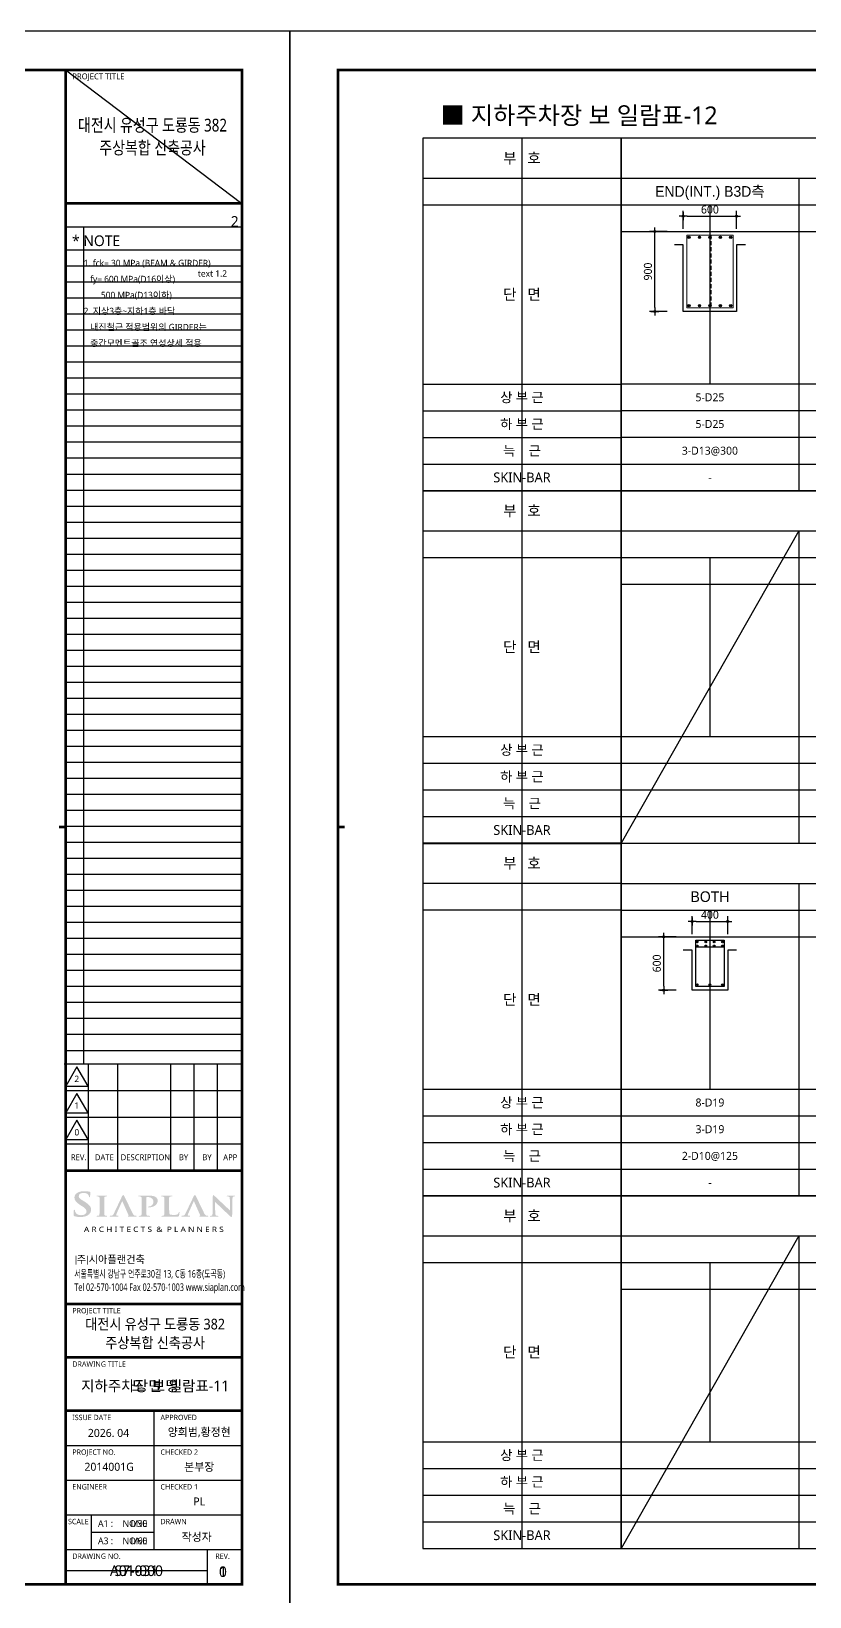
# Model space of a CAD drawing. Header units: millimetres. Extents: x 0 to 252030, y -124740 to 196020.
# Drawn here: x 47521 to 56275, y 107140 to 124740 of the extents above; entities that cross this region are included whole.
import ezdxf
from ezdxf.enums import TextEntityAlignment as Align

# ---------------------------------------------------------------- set-up
doc = ezdxf.new("R2010")
doc.units = ezdxf.units.MM
doc.header["$LTSCALE"] = 30
doc.linetypes.add('HID', pattern=[2.3, 1.5, -0.8])
doc.layers.get('DEFPOINTS').update_dxf_attribs({"color": 142})
for name, color, linetype in [('0-SEC1', 3, 'Continuous'), ('AA-SHEET-TEXT', 3, 'Continuous'), ('CON', 2, 'Continuous'), ('DIM', 7, 'Continuous'), ('ETC', 7, 'Continuous'), ('S-철근', 3, 'Continuous'), ('SHEET', 7, 'Continuous'), ('TEX', 3, 'Continuous'), ('TEXT', 6, 'Continuous'), ('TXT', 3, 'Continuous'), ('XR-FORM_(도룡동)$0$AA-SHEET', 9, 'Continuous'), ('XR-FORM_(도룡동)$0$Sheet', 7, 'Continuous'), ('XR-FORM_(도룡동)$0$Sheet-text', 3, 'Continuous'), ('XR-FORM_(도룡동)$0$TEXT', 3, 'Continuous')]:
    doc.layers.add(name, color=color, linetype=linetype)
doc.layers.add('Stirrup', color=1, linetype='Continuous', lineweight=0)
doc.layers.add('TieBar', color=7, linetype='HID', lineweight=0)
doc.styles.get("Standard").update_dxf_attribs({"font": 'malgun.ttf'})
doc.styles.add('XR-FORM$0$맑은고딕', font='malgun.ttf')
doc.styles.add('XR-FORM_(도룡동)$0$맑은고딕', font='malgun.ttf')
doc.styles.add('XR-FORM_(도룡동)$0$충북옥천_FORM$0$맑은고딕', font='malgun.ttf')
doc.styles.add('XR-FORM_(도룡동)$1$맑은고딕', font='malgun.ttf')
doc.styles.add('XR-FORM_(도룡동)$2$맑은고딕', font='malgun.ttf')
doc.styles.add('XR-FORM_(도룡동)$3$맑은고딕', font='malgun.ttf')
doc.styles.add('돋움', font='Dotum.ttf')
doc.styles.add('맑은 고딕', font='malgun.ttf')
doc.styles.add('맑은고딕', font='malgun.ttf')
doc.dimstyles.new('30NDIM', dxfattribs={"dimscale": 50, "dimtxt": 3, "dimasz": 1.5, "dimexe": 2, "dimexo": 6, "dimgap": 1, "dimtad": 1, "dimdec": 0, "dimrnd": 0.25, "dimzin": 0, "dimdsep": 46, "dimtxsty": 'Standard', "dimblk": 'Z_DOT', "dimcen": 5, "dimclrd": 256, "dimclre": 256, "dimclrt": 3, "dimadec": 0, "dimazin": 0, "dimtm": 1e-09, "dimtfac": 1, "dimtdec": 0, "dimtix": 1, "dimtmove": 2, "dimatfit": 1, "dimldrblk": 'Z_DOT', "dimfxl": 1, "dimtolj": 1, "dimtzin": 0, "dimarcsym": 0})

# ---------------------------------------------------------------- blocks, each defined once
blk = doc.blocks.new('XR-FORM_(도룡동)$0$S')
at = {"layer": 'XR-FORM_(도룡동)$0$Sheet'}
h = blk.add_hatch(color=6, dxfattribs=at)
edge = h.paths.add_edge_path()
edge.add_spline(control_points=[(76338, 15545), (76338, 15545), (76295, 15571), (76295, 15571), (76172, 15645), (76132, 15687), (76132, 15744), (76132, 15817), (76203, 15865), (76313, 15865), (76409, 15865), (76454, 15832), (76479, 15807), (76511, 15775), (76518, 15737), (76518, 15729), (76518, 15711), (76524, 15702), (76538, 15702), (76557, 15702), (76559, 15724), (76559, 15744), (76559, 15811), (76562, 15848), (76564, 15870), (76564, 15870), (76565, 15890), (76565, 15890), (76565, 15905), (76548, 15908), (76540, 15909), (76494, 15919), (76430, 15930), (76333, 15930), (76119, 15930), (75970, 15833), (75970, 15695), (75970, 15588), (76037, 15502), (76202, 15401), (76202, 15401), (76273, 15357), (76273, 15357), (76398, 15281), (76423, 15225), (76423, 15165), (76423, 15099), (76352, 15030), (76220, 15030), (76155, 15030), (76041, 15045), (76002, 15150), (75994, 15172), (75988, 15197), (75988, 15211), (75988, 15217), (75988, 15236), (75968, 15236), (75948, 15236), (75946, 15209), (75945, 15201), (75945, 15201), (75945, 15197), (75945, 15197), (75943, 15174), (75938, 15104), (75938, 15040), (75938, 15011), (75943, 15004), (75970, 14994), (76035, 14972), (76103, 14962), (76198, 14962), (76298, 14962), (76379, 14979), (76447, 15013), (76575, 15079), (76595, 15177), (76595, 15230), (76595, 15347), (76528, 15430), (76338, 15545)], knot_values=[0, 0, 0, 0, 1, 1, 1, 2, 2, 2, 3, 3, 3, 4, 4, 4, 5, 5, 5, 6, 6, 6, 7, 7, 7, 8, 8, 8, 9, 9, 9, 10, 10, 10, 11, 11, 11, 12, 12, 12, 13, 13, 13, 14, 14, 14, 15, 15, 15, 16, 16, 16, 17, 17, 17, 18, 18, 18, 19, 19, 19, 20, 20, 20, 21, 21, 21, 22, 22, 22, 23, 23, 23, 24, 24, 24, 25, 25, 25, 26, 26, 26, 27, 27, 27, 27], degree=3, periodic=0)
h = blk.add_hatch(color=6, dxfattribs=at)
edge = h.paths.add_edge_path()
edge.add_spline(control_points=[(77180, 15007), (77180, 15007), (77166, 15007), (77166, 15007), (77156, 15007), (77148, 15007), (77134, 15009), (77098, 15014), (77093, 15029), (77089, 15056), (77084, 15098), (77084, 15641), (77086, 15677), (77089, 15714), (77100, 15725), (77131, 15729), (77143, 15731), (77153, 15732), (77163, 15732), (77163, 15732), (77180, 15732), (77180, 15732), (77188, 15732), (77195, 15739), (77195, 15747), (77195, 15755), (77188, 15761), (77180, 15761), (77180, 15761), (76814, 15761), (76814, 15761), (76806, 15761), (76800, 15755), (76800, 15747), (76800, 15739), (76806, 15732), (76814, 15732), (76814, 15732), (76832, 15732), (76832, 15732), (76847, 15732), (76860, 15730), (76871, 15728), (76897, 15723), (76909, 15710), (76912, 15677), (76912, 15677), (76912, 15677), (76912, 15677), (76914, 15650), (76915, 15103), (76908, 15057), (76904, 15025), (76895, 15014), (76873, 15011), (76858, 15008), (76843, 15007), (76827, 15007), (76826, 15007), (76814, 15007), (76814, 15007), (76806, 15007), (76800, 15000), (76800, 14992), (76800, 14984), (76806, 14977), (76814, 14977), (76814, 14977), (77180, 14977), (77180, 14977), (77188, 14977), (77195, 14984), (77195, 14992), (77195, 15000), (77188, 15007), (77180, 15007)], knot_values=[0, 0, 0, 0, 1, 1, 1, 2, 2, 2, 3, 3, 3, 4, 4, 4, 5, 5, 5, 6, 6, 6, 7, 7, 7, 8, 8, 8, 9, 9, 9, 10, 10, 10, 11, 11, 11, 12, 12, 12, 13, 13, 13, 14, 14, 14, 15, 15, 15, 16, 16, 16, 17, 17, 17, 18, 18, 18, 19, 19, 19, 20, 20, 20, 21, 21, 21, 22, 22, 22, 23, 23, 23, 24, 24, 24, 25, 25, 25, 25], degree=3, periodic=0)
h = blk.add_hatch(color=6, dxfattribs=at)
edge = h.paths.add_edge_path()
edge.add_spline(control_points=[(78289, 15008), (78289, 15008), (78256, 15008), (78256, 15008), (78252, 15008), (78248, 15009), (78243, 15010), (78220, 15014), (78192, 15028), (78158, 15085), (78158, 15085), (77848, 15727), (77836, 15749), (77824, 15773), (77816, 15784), (77802, 15784), (77787, 15784), (77771, 15771), (77757, 15741), (77757, 15741), (77450, 15097), (77450, 15097), (77424, 15042), (77401, 15015), (77350, 15010), (77342, 15009), (77328, 15008), (77317, 15008), (77317, 15008), (77304, 15008), (77304, 15008), (77298, 15008), (77292, 15002), (77292, 14994), (77292, 14987), (77298, 14980), (77304, 14980), (77304, 14980), (77609, 14980), (77609, 14980), (77615, 14980), (77621, 14987), (77621, 14994), (77621, 15002), (77615, 15008), (77609, 15008), (77609, 15008), (77576, 15008), (77576, 15008), (77539, 15008), (77534, 15021), (77534, 15033), (77534, 15044), (77540, 15068), (77552, 15094), (77552, 15094), (77762, 15561), (77762, 15561), (77762, 15561), (78005, 15016), (78004, 15016), (78005, 15014), (78005, 15012), (78004, 15010), (78003, 15008), (78001, 15008), (77998, 15008), (77998, 15008), (77984, 15008), (77984, 15008), (77978, 15008), (77972, 15002), (77972, 14994), (77972, 14987), (77978, 14980), (77984, 14980), (77984, 14980), (78289, 14980), (78289, 14980), (78295, 14980), (78301, 14987), (78301, 14994), (78301, 15002), (78295, 15008), (78289, 15008)], knot_values=[0, 0, 0, 0, 1, 1, 1, 2, 2, 2, 3, 3, 3, 4, 4, 4, 5, 5, 5, 6, 6, 6, 7, 7, 7, 8, 8, 8, 9, 9, 9, 10, 10, 10, 11, 11, 11, 12, 12, 12, 13, 13, 13, 14, 14, 14, 15, 15, 15, 16, 16, 16, 17, 17, 17, 18, 18, 18, 19, 19, 19, 20, 20, 20, 21, 21, 21, 22, 22, 22, 23, 23, 23, 24, 24, 24, 25, 25, 25, 26, 26, 26, 27, 27, 27, 28, 28, 28, 28], degree=3, periodic=0)
h = blk.add_hatch(color=250, dxfattribs=at)
edge = h.paths.add_edge_path()
edge.add_spline(control_points=[(78762, 15355), (78740, 15355), (78721, 15354), (78721, 15339), (78721, 15329), (78732, 15327), (78739, 15326), (78739, 15326), (78761, 15325), (78768, 15325), (78956, 15325), (79092, 15431), (79092, 15577), (79092, 15629), (79059, 15678), (79025, 15703), (79003, 15719), (78945, 15762), (78781, 15762), (78781, 15762), (78772, 15762), (78771, 15762), (78771, 15762), (78376, 15762), (78376, 15762), (78367, 15762), (78360, 15756), (78360, 15748), (78360, 15740), (78367, 15734), (78376, 15734), (78376, 15734), (78423, 15734), (78423, 15734), (78429, 15733), (78435, 15733), (78438, 15732), (78480, 15725), (78488, 15709), (78491, 15677), (78491, 15677), (78491, 15677), (78491, 15677), (78493, 15651), (78494, 15108), (78487, 15062), (78481, 15030), (78474, 15013), (78453, 15010), (78437, 15007), (78422, 15006), (78407, 15006), (78406, 15006), (78396, 15006), (78396, 15006), (78387, 15006), (78380, 14999), (78380, 14991), (78380, 14983), (78387, 14977), (78396, 14977), (78396, 14977), (78791, 14977), (78791, 14977), (78800, 14977), (78807, 14983), (78807, 14991), (78807, 14999), (78800, 15006), (78791, 15006), (78791, 15006), (78781, 15006), (78781, 15006), (78761, 15006), (78733, 15008), (78715, 15010), (78681, 15013), (78672, 15031), (78668, 15061), (78662, 15105), (78662, 15684), (78662, 15690), (78662, 15699), (78664, 15704), (78669, 15705), (78679, 15708), (78707, 15709), (78729, 15709), (78757, 15709), (78810, 15704), (78857, 15670), (78924, 15623), (78931, 15562), (78931, 15520), (78931, 15418), (78833, 15355), (78762, 15355)], knot_values=[0, 0, 0, 0, 1, 1, 1, 2, 2, 2, 3, 3, 3, 4, 4, 4, 5, 5, 5, 6, 6, 6, 7, 7, 7, 8, 8, 8, 9, 9, 9, 10, 10, 10, 11, 11, 11, 12, 12, 12, 13, 13, 13, 14, 14, 14, 15, 15, 15, 16, 16, 16, 17, 17, 17, 18, 18, 18, 19, 19, 19, 20, 20, 20, 21, 21, 21, 22, 22, 22, 23, 23, 23, 24, 24, 24, 25, 25, 25, 26, 26, 26, 27, 27, 27, 28, 28, 28, 29, 29, 29, 30, 30, 30, 31, 31, 31, 32, 32, 32, 32], degree=3, periodic=0)
h = blk.add_hatch(color=250, dxfattribs=at)
edge = h.paths.add_edge_path()
edge.add_spline(control_points=[(79896, 15147), (79880, 15147), (79878, 15134), (79877, 15128), (79875, 15109), (79860, 15082), (79845, 15069), (79815, 15043), (79768, 15042), (79696, 15042), (79592, 15042), (79561, 15049), (79541, 15063), (79541, 15063), (79541, 15063), (79541, 15063), (79522, 15076), (79515, 15314), (79515, 15460), (79515, 15617), (79515, 15645), (79518, 15677), (79521, 15714), (79532, 15724), (79562, 15729), (79578, 15731), (79599, 15732), (79612, 15732), (79620, 15732), (79633, 15732), (79638, 15739), (79640, 15742), (79641, 15745), (79641, 15748), (79641, 15756), (79634, 15762), (79626, 15762), (79626, 15762), (79235, 15762), (79235, 15762), (79226, 15762), (79220, 15756), (79220, 15748), (79220, 15743), (79222, 15738), (79227, 15736), (79227, 15735), (79229, 15735), (79229, 15734), (79235, 15732), (79243, 15732), (79247, 15732), (79265, 15732), (79280, 15731), (79290, 15729), (79331, 15722), (79340, 15709), (79342, 15677), (79344, 15651), (79345, 15108), (79338, 15062), (79332, 15030), (79326, 15013), (79304, 15010), (79290, 15007), (79276, 15006), (79262, 15006), (79262, 15006), (79245, 15006), (79245, 15006), (79237, 15006), (79230, 14999), (79230, 14991), (79230, 14983), (79237, 14977), (79245, 14977), (79245, 14977), (79615, 14977), (79615, 14977), (79615, 14977), (79805, 14976), (79805, 14976), (79874, 14976), (79882, 14981), (79891, 15006), (79901, 15036), (79910, 15113), (79910, 15125), (79910, 15135), (79910, 15147), (79896, 15147)], knot_values=[0, 0, 0, 0, 1, 1, 1, 2, 2, 2, 3, 3, 3, 4, 4, 4, 5, 5, 5, 6, 6, 6, 7, 7, 7, 8, 8, 8, 9, 9, 9, 10, 10, 10, 11, 11, 11, 12, 12, 12, 13, 13, 13, 14, 14, 14, 15, 15, 15, 16, 16, 16, 17, 17, 17, 18, 18, 18, 19, 19, 19, 20, 20, 20, 21, 21, 21, 22, 22, 22, 23, 23, 23, 24, 24, 24, 25, 25, 25, 26, 26, 26, 27, 27, 27, 28, 28, 28, 29, 29, 29, 30, 30, 30, 30], degree=3, periodic=0)
h = blk.add_hatch(color=250, dxfattribs=at)
edge = h.paths.add_edge_path()
edge.add_spline(control_points=[(80974, 15008), (80974, 15008), (80942, 15008), (80942, 15008), (80937, 15008), (80933, 15009), (80928, 15010), (80905, 15014), (80878, 15028), (80843, 15085), (80843, 15085), (80533, 15727), (80521, 15749), (80509, 15773), (80501, 15784), (80487, 15784), (80472, 15784), (80457, 15771), (80442, 15741), (80442, 15741), (80135, 15097), (80135, 15097), (80109, 15042), (80086, 15015), (80035, 15010), (80027, 15009), (80013, 15008), (80002, 15008), (80002, 15008), (79989, 15008), (79989, 15008), (79983, 15008), (79977, 15002), (79977, 14994), (79977, 14987), (79983, 14980), (79989, 14980), (79989, 14980), (80294, 14980), (80294, 14980), (80300, 14980), (80306, 14987), (80306, 14994), (80306, 15002), (80300, 15008), (80294, 15008), (80294, 15008), (80261, 15008), (80261, 15008), (80224, 15008), (80219, 15021), (80219, 15033), (80219, 15044), (80225, 15068), (80237, 15094), (80237, 15094), (80447, 15561), (80447, 15561), (80447, 15561), (80690, 15016), (80690, 15016), (80690, 15014), (80690, 15012), (80689, 15010), (80688, 15008), (80686, 15008), (80683, 15008), (80683, 15008), (80669, 15008), (80669, 15008), (80663, 15008), (80657, 15002), (80657, 14994), (80657, 14987), (80663, 14980), (80669, 14980), (80669, 14980), (80974, 14980), (80974, 14980), (80980, 14980), (80986, 14987), (80986, 14994), (80986, 15002), (80980, 15008), (80974, 15008)], knot_values=[0, 0, 0, 0, 1, 1, 1, 2, 2, 2, 3, 3, 3, 4, 4, 4, 5, 5, 5, 6, 6, 6, 7, 7, 7, 8, 8, 8, 9, 9, 9, 10, 10, 10, 11, 11, 11, 12, 12, 12, 13, 13, 13, 14, 14, 14, 15, 15, 15, 16, 16, 16, 17, 17, 17, 18, 18, 18, 19, 19, 19, 20, 20, 20, 21, 21, 21, 22, 22, 22, 23, 23, 23, 24, 24, 24, 25, 25, 25, 26, 26, 26, 27, 27, 27, 28, 28, 28, 28], degree=3, periodic=0)
h = blk.add_hatch(color=250, dxfattribs=at)
edge = h.paths.add_edge_path()
edge.add_spline(control_points=[(81976, 15761), (81976, 15761), (81692, 15761), (81692, 15761), (81686, 15761), (81681, 15755), (81681, 15747), (81681, 15739), (81686, 15732), (81692, 15732), (81692, 15732), (81700, 15732), (81702, 15732), (81718, 15732), (81744, 15732), (81760, 15726), (81783, 15717), (81794, 15705), (81795, 15641), (81795, 15641), (81806, 15233), (81806, 15224), (81806, 15224), (81806, 15202), (81806, 15202), (81797, 15210), (81212, 15762), (81212, 15762), (81199, 15775), (81187, 15784), (81176, 15784), (81158, 15784), (81158, 15750), (81158, 15740), (81158, 15740), (81148, 15134), (81148, 15134), (81147, 15045), (81143, 15018), (81117, 15011), (81101, 15006), (81079, 15006), (81068, 15006), (81067, 15006), (81057, 15006), (81057, 15006), (81051, 15006), (81046, 14999), (81046, 14991), (81046, 14983), (81051, 14976), (81057, 14976), (81057, 14976), (81353, 14976), (81353, 14976), (81359, 14976), (81364, 14983), (81364, 14991), (81364, 14999), (81359, 15006), (81353, 15006), (81353, 15006), (81342, 15006), (81340, 15006), (81324, 15006), (81303, 15006), (81284, 15013), (81268, 15018), (81251, 15035), (81248, 15122), (81248, 15122), (81237, 15522), (81236, 15534), (81241, 15530), (81780, 15014), (81821, 14978), (81833, 14966), (81851, 14966), (81864, 14966), (81880, 14966), (81882, 14986), (81882, 15002), (81882, 15002), (81894, 15649), (81894, 15649), (81895, 15706), (81903, 15722), (81931, 15729), (81944, 15732), (81952, 15732), (81963, 15732), (81965, 15732), (81976, 15732), (81976, 15732), (81982, 15732), (81987, 15739), (81987, 15747), (81987, 15755), (81982, 15761), (81976, 15761)], knot_values=[0, 0, 0, 0, 1, 1, 1, 2, 2, 2, 3, 3, 3, 4, 4, 4, 5, 5, 5, 6, 6, 6, 7, 7, 7, 8, 8, 8, 9, 9, 9, 10, 10, 10, 11, 11, 11, 12, 12, 12, 13, 13, 13, 14, 14, 14, 15, 15, 15, 16, 16, 16, 17, 17, 17, 18, 18, 18, 19, 19, 19, 20, 20, 20, 21, 21, 21, 22, 22, 22, 23, 23, 23, 24, 24, 24, 25, 25, 25, 26, 26, 26, 27, 27, 27, 28, 28, 28, 29, 29, 29, 30, 30, 30, 31, 31, 31, 32, 32, 32, 33, 33, 33, 33], degree=3, periodic=0)
at = {"layer": 'DEFPOINTS'}
for p, q in [((75750, 52950), (82250, 52950)), ((75640, 52073), (82226, 52073)), ((76315, 52073), (76315, 20700)), ((82250, 51196), (75640, 51196)), ((82250, 50596), (75640, 50596)), ((82250, 49996), (75640, 49996)), ((82250, 49396), (75640, 49396)), ((82250, 48796), (75640, 48796)), ((82250, 48196), (75640, 48196)), ((82250, 47596), (75640, 47596)), ((82250, 46996), (75640, 46996)), ((82250, 46396), (75640, 46396)), ((82250, 45796), (75640, 45796)), ((82250, 45196), (75640, 45196)), ((82250, 44596), (75640, 44596)), ((82250, 43996), (75640, 43996)), ((82250, 43396), (75640, 43396)), ((82250, 42796), (75640, 42796)), ((82250, 42196), (75640, 42196)), ((82250, 41596), (75640, 41596)), ((82250, 40996), (75640, 40996)), ((82250, 40396), (75640, 40396)), ((82250, 39796), (75640, 39796)), ((82250, 39196), (75640, 39196)), ((82250, 38596), (75640, 38596)), ((82250, 37996), (75640, 37996)), ((82250, 37396), (75640, 37396)), ((82250, 36796), (75640, 36796)), ((82250, 36196), (75640, 36196)), ((82250, 35596), (75640, 35596)), ((82250, 34996), (75640, 34996)), ((82250, 34396), (75640, 34396)), ((82250, 33796), (75640, 33796)), ((82250, 33196), (75640, 33196)), ((82250, 32596), (75640, 32596)), ((82250, 31996), (75640, 31996)), ((82250, 31396), (75640, 31396)), ((82250, 30796), (75640, 30796)), ((82250, 30196), (75640, 30196)), ((82250, 29596), (75640, 29596)), ((82250, 28996), (75640, 28996)), ((82250, 28396), (75640, 28396)), ((82250, 27796), (75640, 27796)), ((82250, 27196), (75640, 27196)), ((82250, 26596), (75640, 26596)), ((82250, 25996), (75640, 25996)), ((82250, 25396), (75640, 25396)), ((82250, 24796), (75640, 24796)), ((82250, 24196), (75640, 24196)), ((82250, 23596), (75640, 23596)), ((82250, 22996), (75640, 22996)), ((82250, 22396), (75640, 22396)), ((82250, 21796), (75640, 21796)), ((82250, 21196), (75640, 21196)), ((80950, 1706), (75640, 1706))]:
    blk.add_line(p, q, dxfattribs=at)
at = {"layer": 'XR-FORM_(도룡동)$0$AA-SHEET', "const_width": 99.9}
blk.add_lwpolyline([(75750, 52950), (82250, 52950)], dxfattribs=at)
at = {"layer": 'XR-FORM_(도룡동)$0$Sheet'}
for p, q in [((75590, 20700), (82204, 20700)), ((76490, 20700), (76490, 16700)), ((77590, 20700), (77590, 16700)), ((79575, 20700), (79575, 16700)), ((80450, 20700), (80450, 16700)), ((81325, 20700), (81325, 16700)), ((75640, 19700), (82254, 19700)), ((75640, 18700), (82254, 18700)), ((75640, 17700), (82254, 17700)), ((78945, 7700), (78945, 2500)), ((75640, 6400), (82250, 6400)), ((75640, 5100), (82250, 5100)), ((75640, 3800), (82250, 3800)), ((76591, 3798), (76591, 2500)), ((76591, 3149), (78945, 3149)), ((75640, 2500), (82250, 2500)), ((80950, 2500), (80950, 1200))]:
    blk.add_line(p, q, dxfattribs=at)
at = {"layer": 'XR-FORM_(도룡동)$0$Sheet', "const_width": 100}
blk.add_lwpolyline([(1850, 57950), (82250, 57950), (82250, 1200), (1850, 1200)], close=True, dxfattribs=at)
for points in [[(75640, 57950), (75640, 1200)], [(75640, 52950), (82250, 52950)], [(75640, 16700), (82250, 16700)], [(75640, 11700), (82250, 11700)], [(75640, 9700), (82250, 9700)], [(75640, 7700), (82250, 7700)]]:
    blk.add_lwpolyline(points, dxfattribs=at)
at = {"layer": 'XR-FORM_(도룡동)$0$Sheet', "linetype": 'Continuous', "const_width": 100}
for points in [[(2100, 29575), (1850, 29575)], [(75640, 29575), (75390, 29575)]]:
    blk.add_lwpolyline(points, dxfattribs=at)
at = {"layer": 'XR-FORM_(도룡동)$0$Sheet'}
for points in [[(76065, 20589), (75650, 19869), (76481, 19869)], [(76065, 19589), (75650, 18869), (76481, 18869)], [(76065, 18589), (75650, 17869), (76481, 17869)]]:
    blk.add_lwpolyline(points, close=True, dxfattribs=at)
at = {"layer": 'XR-FORM_(도룡동)$0$Sheet', "color": 3, "const_width": 28}
for points in [[(76026, 13508), (76026, 13172)], [(76466, 13508), (76466, 13172)]]:
    blk.add_lwpolyline(points, dxfattribs=at)
at = {"layer": 'DEFPOINTS', "style": 'XR-FORM_(도룡동)$3$맑은고딕'}
blk.add_text('2', height=400, dxfattribs=at).set_placement((82126, 52273), align=Align.MIDDLE_RIGHT)
blk.add_text('text 1.2', height=240, dxfattribs=at).set_placement((80599, 50202))
blk.add_text('도 면 명', height=400, dxfattribs=at).set_placement((78996, 8633), align=Align.MIDDLE_CENTER)
at = {"layer": 'XR-FORM_(도룡동)$0$Sheet', "style": 'XR-FORM_(도룡동)$3$맑은고딕'}
for s, height, p in [('PROJECT TITLE', 220, (75890, 57600)), ('PROJECT TITLE', 200, (75890, 11350)), ('DRAWING TITLE', 200, (75890, 9350)), ('ISSUE DATE', 200, (75890, 7350)), ('APPROVED', 200, (79195, 7350)), ('PROJECT NO. ', 200, (75890, 6050)), ('CHECKED 2 ', 200, (79195, 6050)), ('ENGINEER', 200, (75890, 4750)), ('CHECKED 1 ', 200, (79195, 4750)), ('SCALE', 200, (75730, 3450)), ('DRAWN', 200, (79195, 3450)), ('DRAWING NO.', 200, (75890, 2150)), ('REV.', 200, (81250, 2150))]:
    blk.add_text(s, height=height, dxfattribs=at).set_placement(p)
for s, height, p in [('2', 240, (76059, 20140)), ('1', 240, (76059, 19140)), ('0', 240, (76059, 18140)), (' REV.', 220, (76090, 17200)), ('DATE', 220, (77090, 17200)), ('DESCRIPTION', 220, (78632, 17200)), ('BY', 220, (80062, 17200)), ('BY', 220, (80938, 17200)), ('APP', 220, (81812, 17200))]:
    blk.add_text(s, height=height, dxfattribs=at).set_placement(p, align=Align.MIDDLE)
at = {"layer": 'XR-FORM_(도룡동)$0$Sheet', "color": 3, "style": 'XR-FORM_(도룡동)$3$맑은고딕', "width": 1.2}
blk.add_text('A R C H I T E C T S  &  P L A N N E R S', height=200, dxfattribs=at).set_placement((78947, 14500), align=Align.MIDDLE_CENTER)
at = {"layer": 'XR-FORM_(도룡동)$0$Sheet', "color": 3, "style": 'XR-FORM_(도룡동)$3$맑은고딕'}
blk.add_text('주 시아플랜건축', height=280, dxfattribs=at).set_placement((76057, 13372), align=Align.MIDDLE_LEFT)
at = {"layer": 'XR-FORM_(도룡동)$0$Sheet', "color": 3, "style": 'XR-FORM_(도룡동)$3$맑은고딕', "width": 0.65}
for s, p in [('서울특별시 강남구 언주로30길 13, C동 16층(도곡동)', (75966, 12833)), ('Tel 02-570-1004 Fax 02-570-1003 www.siaplan.com', (75966, 12333))]:
    blk.add_text(s, height=280, dxfattribs=at).set_placement(p, align=Align.MIDDLE_LEFT)
at = {"layer": 'XR-FORM_(도룡동)$0$Sheet-text', "style": 'XR-FORM_(도룡동)$3$맑은고딕'}
blk.add_text('* NOTE', height=400, dxfattribs=at).set_placement((75881, 51550), align=Align.MIDDLE_LEFT)
at = {"layer": 'XR-FORM_(도룡동)$0$TEXT', "style": 'XR-FORM_(도룡동)$3$맑은고딕'}
blk.add_text('양희범,황정현', height=300, dxfattribs=at).set_placement((80649, 6901), align=Align.MIDDLE)
at = {"layer": 'XR-FORM_(도룡동)$0$TEXT'}
for s, height, style, p in [('2026. 04', 300, 'XR-FORM_(도룡동)$3$맑은고딕', (77247, 6870)), ('A1 : ', 250, 'XR-FORM_(도룡동)$0$충북옥천_FORM$0$맑은고딕', (77179, 3474)), ('A3 : ', 250, 'XR-FORM_(도룡동)$0$충북옥천_FORM$0$맑은고딕', (77179, 2825))]:
    blk.add_text(s, height=height, dxfattribs=dict(at, style=style)).set_placement(p, align=Align.MIDDLE_CENTER)
blk = doc.blocks.new('XR-FORM_(도룡동)', base_point=(101.33, -56114.51))
at = {"layer": 'DEFPOINTS'}
blk.add_line((377.95, 289.75), (411, 264.75), dxfattribs=at)
blk.add_lwpolyline([(0, 0), (420, 0), (420, 297), (0, 297)], close=True, dxfattribs=at)
at = {"xscale": 0.005, "yscale": 0.005, "zscale": 0.005}
blk.add_blockref('XR-FORM_(도룡동)$0$S', (-0.25, 0), dxfattribs=at)
at = {"layer": 'DEFPOINTS', "style": 'XR-FORM_(도룡동)$3$맑은고딕'}
for s, p in [('2014001G', (386.1, 28.01)), ('본부장', (402.99, 28.01)), ('PL', (402.99, 21.51))]:
    blk.add_text(s, height=1.5, dxfattribs=at).set_placement(p, align=Align.MIDDLE)
for p in [(393.26, 17.37), (393.26, 14.12)]:
    blk.add_text('NONE', height=1.25, dxfattribs=at).set_placement(p, align=Align.MIDDLE_RIGHT)
for s, height, p in [('작성자', 1.5, (402.51, 14.85)), ('A01-000', 2, (391.22, 8.53))]:
    blk.add_text(s, height=height, dxfattribs=at).set_placement(p, align=Align.MIDDLE_CENTER)
at = {"layer": 'XR-FORM_(도룡동)$0$Sheet-text', "style": 'XR-FORM_(도룡동)$3$맑은고딕', "width": 0.8}
for s, p in [('대전시 유성구 도룡동 382', (394.23, 279.42)), ('주상복합 신축공사', (394.23, 275.17))]:
    blk.add_text(s, height=2.4, dxfattribs=at).set_placement(p, align=Align.MIDDLE_CENTER)
at = {"layer": 'XR-FORM_(도룡동)$0$TEXT', "style": 'XR-FORM_(도룡동)$3$맑은고딕', "width": 0.9}
for s, p in [('대전시 유성구 도룡동 382', (394.73, 54.74)), ('주상복합 신축공사', (394.73, 51.24))]:
    blk.add_text(s, height=2, dxfattribs=at).set_placement(p, align=Align.MIDDLE_CENTER)
at = {"layer": 'XR-FORM_(도룡동)$0$TEXT', "style": 'XR-FORM_(도룡동)$3$맑은고딕'}
blk.add_text('1', height=2, dxfattribs=at).set_placement((407.43, 8.35), align=Align.MIDDLE_CENTER)
blk = doc.blocks.new('NOTE-보일람표')
at = {"layer": 'TEX', "style": '맑은 고딕'}
for s, p in [('1. fck= 30 MPa (BEAM & GIRDER)', (0, -144)), ('   fy= 600 MPa(D16이상) ', (0, -324)), ('        500 MPa(D13이하)', (0, -504)), ('2. 지상3층~지하1층 바닥', (0, -684)), ('   내진철근 적용범위의 GIRDER는', (0, -864)), ('   중간모멘트골조 연성상세 적용', (0, -1044))]:
    blk.add_text(s, height=72, dxfattribs=at).set_placement(p, align=Align.MIDDLE_LEFT)
blk = doc.blocks.new('*U160')
at = {"layer": 'DEFPOINTS'}
for p, q in [((-1114, 5286), (-1114, 1321)), ((-2229, 4536), (0, 4536))]:
    blk.add_line(p, q, dxfattribs=at)
at = {"layer": 'SHEET'}
blk.add_line((-2229, 4836), (0, 4836), dxfattribs=at)
at = {"layer": 'SHEET', "color": 6}
for p, q in [((-2229, 2521), (0, 2521)), ((-2229, 2221), (0, 2221)), ((-2229, 1921), (0, 1921)), ((-2229, 1621), (0, 1621))]:
    blk.add_line(p, q, dxfattribs=at)
at = {"layer": 'SHEET'}
blk.add_lwpolyline([(0, 5286), (-2229, 5286), (-2229, 1321), (0, 1321)], close=True, dxfattribs=at)
at = {"layer": 'TXT', "style": '맑은 고딕'}
for s, height, p in [('부   호', 120, (-1114, 5061)), ('단   면', 120, (-1114, 3529)), ('상 부 근', 110, (-1114, 2371)), ('하 부 근', 110, (-1114, 2071)), ('늑    근', 110, (-1114, 1771)), ('SKIN-BAR', 110, (-1114, 1471))]:
    blk.add_text(s, height=height, dxfattribs=at).set_placement(p, align=Align.MIDDLE_CENTER)
blk = doc.blocks.new('4등분')
at = {"layer": 'DEFPOINTS'}
for p, q in [((1000, 3214), (1000, 1200)), ((3000, 3214), (3000, 1200)), ((5000, 3214), (5000, 1200)), ((0, 2914), (6000, 2914))]:
    blk.add_line(p, q, dxfattribs=at)
at = {"layer": 'SHEET'}
blk.add_line((0, 3514), (6000, 3514), dxfattribs=at)
at = {"layer": 'SHEET', "color": 6}
for p, q in [((2000, 3514), (2000, 0)), ((4000, 3514), (4000, 0)), ((0, 3214), (6000, 3214)), ((0, 1200), (6000, 1200)), ((0, 900), (6000, 900)), ((0, 600), (6000, 600)), ((0, 300), (6000, 300))]:
    blk.add_line(p, q, dxfattribs=at)
at = {"layer": 'SHEET'}
blk.add_lwpolyline([(6000, 3964), (0, 3964), (0, 0), (6000, 0)], close=True, dxfattribs=at)
blk = doc.blocks.new('Z_DOT')
at = {"layer": 'DIM', "color": 0}
for p, q in [((-1, 0), (1, 0)), ((0, -1), (0, 1))]:
    blk.add_line(p, q, dxfattribs=at)
for radius in [0.25, 0.125]:
    blk.add_circle((0, 0), radius, dxfattribs=at)
blk = doc.blocks.new('*D489')
at = {"layer": 'DEFPOINTS', "color": 0, "transparency": 16777216}
for p in [(55453, 122660), (54853, 122339), (55453, 122339)]:
    blk.add_point(p, dxfattribs=at)
at = {"layer": 'DIM', "lineweight": -2, "transparency": 16777216}
for p, q in [((54853, 122519), (54853, 122720)), ((55453, 122519), (55453, 122720)), ((54898, 122660), (55408, 122660))]:
    blk.add_line(p, q, dxfattribs=at)
at = {"layer": 'DIM', "lineweight": -2, "transparency": 16777216, "xscale": 45, "yscale": 45, "zscale": 45, "rotation": 180}
blk.add_blockref('Z_DOT', (54853, 122660), dxfattribs=at)
at = {"layer": 'DIM', "lineweight": -2, "transparency": 16777216, "xscale": 45, "yscale": 45, "zscale": 45}
blk.add_blockref('Z_DOT', (55453, 122660), dxfattribs=at)
at = {"layer": 'DIM', "color": 3, "transparency": 16777216, "insert": (55153, 122736), "char_height": 90, "attachment_point": 5}
blk.add_mtext('\\A1;600', dxfattribs=at)
blk = doc.blocks.new('*D490')
at = {"layer": 'DEFPOINTS', "color": 0, "transparency": 16777216}
for p in [(54533, 122489), (54853, 122489), (54853, 121589)]:
    blk.add_point(p, dxfattribs=at)
at = {"layer": 'DIM', "lineweight": -2, "transparency": 16777216}
for p, q in [((54673, 122489), (54473, 122489)), ((54533, 121634), (54533, 122444)), ((54673, 121589), (54473, 121589))]:
    blk.add_line(p, q, dxfattribs=at)
at = {"layer": 'DIM', "lineweight": -2, "transparency": 16777216, "xscale": 45, "yscale": 45, "zscale": 45}
for p, rotation in [((54533, 122489), 90), ((54533, 121589), 270)]:
    blk.add_blockref('Z_DOT', p, dxfattribs=dict(at, rotation=rotation))
at = {"layer": 'DIM', "color": 3, "transparency": 16777216, "insert": (54456, 122039), "char_height": 90, "attachment_point": 5, "rotation": 90}
blk.add_mtext('\\A1;900', dxfattribs=at)
blk = doc.blocks.new('*D511')
at = {"layer": 'DEFPOINTS', "color": 0, "transparency": 16777216}
for p in [(55353, 114731), (54953, 114410), (55353, 114410)]:
    blk.add_point(p, dxfattribs=at)
at = {"layer": 'DIM', "lineweight": -2, "transparency": 16777216}
for p, q in [((54953, 114590), (54953, 114791)), ((55353, 114590), (55353, 114791)), ((54998, 114731), (55308, 114731))]:
    blk.add_line(p, q, dxfattribs=at)
at = {"layer": 'DIM', "lineweight": -2, "transparency": 16777216, "xscale": 45, "yscale": 45, "zscale": 45, "rotation": 180}
blk.add_blockref('Z_DOT', (54953, 114731), dxfattribs=at)
at = {"layer": 'DIM', "lineweight": -2, "transparency": 16777216, "xscale": 45, "yscale": 45, "zscale": 45}
blk.add_blockref('Z_DOT', (55353, 114731), dxfattribs=at)
at = {"layer": 'DIM', "color": 3, "transparency": 16777216, "insert": (55153, 114807), "char_height": 90, "attachment_point": 5}
blk.add_mtext('\\A1;400', dxfattribs=at)
blk = doc.blocks.new('*D512')
at = {"layer": 'DEFPOINTS', "color": 0, "transparency": 16777216}
for p in [(54633, 114560), (54953, 114560), (54953, 113960)]:
    blk.add_point(p, dxfattribs=at)
at = {"layer": 'DIM', "lineweight": -2, "transparency": 16777216}
for p, q in [((54773, 114560), (54573, 114560)), ((54633, 114005), (54633, 114515)), ((54773, 113960), (54573, 113960))]:
    blk.add_line(p, q, dxfattribs=at)
at = {"layer": 'DIM', "lineweight": -2, "transparency": 16777216, "xscale": 45, "yscale": 45, "zscale": 45}
for p, rotation in [((54633, 114560), 90), ((54633, 113960), 270)]:
    blk.add_blockref('Z_DOT', p, dxfattribs=dict(at, rotation=rotation))
at = {"layer": 'DIM', "color": 3, "transparency": 16777216, "insert": (54556, 114260), "char_height": 90, "attachment_point": 5, "rotation": 90}
blk.add_mtext('\\A1;600', dxfattribs=at)

msp = doc.modelspace()

# ---------------------------------------------------------------- hatches: boundary and pattern name
at = {"layer": 'S-철근'}
h = msp.add_hatch(color=256, dxfattribs=at)
edge = h.paths.add_edge_path()
edge.add_arc((54918.40013, 122424.09992), 12.7, 0, 180)
edge.add_arc((54918.40013, 122424.09992), 12.7, 180, 360)
h = msp.add_hatch(color=256, dxfattribs=at)
edge = h.paths.add_edge_path()
edge.add_arc((55035.70013, 122424.09992), 12.7, 0, 180)
edge.add_arc((55035.70013, 122424.09992), 12.7, 180, 360)
h = msp.add_hatch(color=256, dxfattribs=at)
edge = h.paths.add_edge_path()
edge.add_arc((55153.00013, 122424.09992), 12.7, 0, 180)
edge.add_arc((55153.00013, 122424.09992), 12.7, 180, 360)
h = msp.add_hatch(color=256, dxfattribs=at)
edge = h.paths.add_edge_path()
edge.add_arc((55270.30013, 122424.09992), 12.7, 0, 180)
edge.add_arc((55270.30013, 122424.09992), 12.7, 180, 360)
h = msp.add_hatch(color=256, dxfattribs=at)
edge = h.paths.add_edge_path()
edge.add_arc((55387.60013, 122424.09992), 12.7, 0, 180)
edge.add_arc((55387.60013, 122424.09992), 12.7, 180, 360)
h = msp.add_hatch(color=256, dxfattribs=at)
edge = h.paths.add_edge_path()
edge.add_arc((54918.40013, 121654.89992), 12.7, 0, 180)
edge.add_arc((54918.40013, 121654.89992), 12.7, 180, 360)
h = msp.add_hatch(color=256, dxfattribs=at)
edge = h.paths.add_edge_path()
edge.add_arc((55035.70013, 121654.89992), 12.7, 0, 180)
edge.add_arc((55035.70013, 121654.89992), 12.7, 180, 360)
h = msp.add_hatch(color=256, dxfattribs=at)
edge = h.paths.add_edge_path()
edge.add_arc((55153.00013, 121654.89992), 12.7, 0, 180)
edge.add_arc((55153.00013, 121654.89992), 12.7, 180, 360)
h = msp.add_hatch(color=256, dxfattribs=at)
edge = h.paths.add_edge_path()
edge.add_arc((55270.30013, 121654.89992), 12.7, 0, 180)
edge.add_arc((55270.30013, 121654.89992), 12.7, 180, 360)
h = msp.add_hatch(color=256, dxfattribs=at)
edge = h.paths.add_edge_path()
edge.add_arc((55387.60013, 121654.89992), 12.7, 0, 180)
edge.add_arc((55387.60013, 121654.89992), 12.7, 180, 360)
h = msp.add_hatch(color=256, dxfattribs=at)
edge = h.paths.add_edge_path()
edge.add_arc((55012.08013, 114501.41992), 9.55, 0, 180)
edge.add_arc((55012.08013, 114501.41992), 9.55, 180, 360)
h = msp.add_hatch(color=256, dxfattribs=at)
edge = h.paths.add_edge_path()
edge.add_arc((55012.08013, 114457.31992), 9.55, 0, 180)
edge.add_arc((55012.08013, 114457.31992), 9.55, 180, 360)
h = msp.add_hatch(color=256, dxfattribs=at)
edge = h.paths.add_edge_path()
edge.add_arc((55106.0268, 114501.41992), 9.55, 0, 180)
edge.add_arc((55106.0268, 114501.41992), 9.55, 180, 360)
h = msp.add_hatch(color=256, dxfattribs=at)
edge = h.paths.add_edge_path()
edge.add_arc((55106.0268, 114457.31992), 9.55, 0, 180)
edge.add_arc((55106.0268, 114457.31992), 9.55, 180, 360)
h = msp.add_hatch(color=256, dxfattribs=at)
edge = h.paths.add_edge_path()
edge.add_arc((55199.97347, 114501.41992), 9.55, 0, 180)
edge.add_arc((55199.97347, 114501.41992), 9.55, 180, 360)
h = msp.add_hatch(color=256, dxfattribs=at)
edge = h.paths.add_edge_path()
edge.add_arc((55199.97347, 114457.31992), 9.55, 0, 180)
edge.add_arc((55199.97347, 114457.31992), 9.55, 180, 360)
h = msp.add_hatch(color=256, dxfattribs=at)
edge = h.paths.add_edge_path()
edge.add_arc((55293.92013, 114501.41992), 9.55, 0, 180)
edge.add_arc((55293.92013, 114501.41992), 9.55, 180, 360)
h = msp.add_hatch(color=256, dxfattribs=at)
edge = h.paths.add_edge_path()
edge.add_arc((55293.92013, 114457.31992), 9.55, 0, 180)
edge.add_arc((55293.92013, 114457.31992), 9.55, 180, 360)
h = msp.add_hatch(color=256, dxfattribs=at)
edge = h.paths.add_edge_path()
edge.add_arc((55012.08013, 114019.57992), 9.55, 0, 180)
edge.add_arc((55012.08013, 114019.57992), 9.55, 180, 360)
h = msp.add_hatch(color=256, dxfattribs=at)
edge = h.paths.add_edge_path()
edge.add_arc((55153.00013, 114019.57992), 9.55, 0, 180)
edge.add_arc((55153.00013, 114019.57992), 9.55, 180, 360)
h = msp.add_hatch(color=256, dxfattribs=at)
edge = h.paths.add_edge_path()
edge.add_arc((55293.92013, 114019.57992), 9.55, 0, 180)
edge.add_arc((55293.92013, 114019.57992), 9.55, 180, 360)

# ---------------------------------------------------------------- linework, layer by layer
at = {"layer": 'CON', "color": 8}
for p, q in [((54753.00013, 122489.49992), (55553.00013, 122489.49992)), ((54853.00013, 114560.49992), (55453.00013, 114560.49992))]:
    msp.add_line(p, q, dxfattribs=at)
for points in [[(55553.00013, 122339.49992), (55453.00013, 122339.49992), (55453.00013, 121589.49992), (54853.00013, 121589.49992), (54853.00013, 122339.49992), (54753.00013, 122339.49992)], [(55453.00013, 114410.49992), (55353.00013, 114410.49992), (55353.00013, 113960.49992), (54953.00013, 113960.49992), (54953.00013, 114410.49992), (54853.00013, 114410.49992)]]:
    msp.add_lwpolyline(points, dxfattribs=at)
at = {"layer": 'ETC', "color": 8}
msp.add_line((54993.00013, 114447.76992), (55313.00013, 114447.76992), dxfattribs=at)
at = {"layer": 'S-철근'}
msp.add_lwpolyline([(54993.00013, 114000.49992), (54993.00013, 114520.49992), (55313.00013, 114520.49992), (55313.00013, 114000.49992), (54993.00013, 114000.49992)], dxfattribs=at)
for centre, radius in [((54918.40013, 122424.09992), 12.7), ((55035.70013, 122424.09992), 12.7), ((55153.00013, 122424.09992), 12.7), ((55270.30013, 122424.09992), 12.7), ((55387.60013, 122424.09992), 12.7), ((54918.40013, 121654.89992), 12.7), ((55035.70013, 121654.89992), 12.7), ((55153.00013, 121654.89992), 12.7), ((55270.30013, 121654.89992), 12.7), ((55387.60013, 121654.89992), 12.7), ((55012.08013, 114501.41992), 9.55), ((55012.08013, 114457.31992), 9.55), ((55106.0268, 114501.41992), 9.55), ((55106.0268, 114457.31992), 9.55), ((55199.97347, 114501.41992), 9.55), ((55199.97347, 114457.31992), 9.55), ((55293.92013, 114501.41992), 9.55), ((55293.92013, 114457.31992), 9.55), ((55012.08013, 114019.57992), 9.55), ((55153.00013, 114019.57992), 9.55), ((55293.92013, 114019.57992), 9.55)]:
    msp.add_circle(centre, radius, dxfattribs=at)
at = {"layer": 'SHEET'}
for p, q in [((56153.00013, 119124.99992), (54153.00013, 115610.49992)), ((56153.00013, 111195.99992), (54153.00013, 107681.49992))]:
    msp.add_line(p, q, dxfattribs=at)
at = {"layer": 'Stirrup', "color": 3}
msp.add_lwpolyline([(54893.00013, 121629.49992), (54893.00013, 122449.49992), (55413.00013, 122449.49992), (55413.00013, 121629.49992), (54893.00013, 121629.49992)], dxfattribs=at)
at = {"layer": 'TieBar'}
msp.add_line((55165.70013, 122449.49992), (55165.70013, 121629.49992), dxfattribs=at)

# ---------------------------------------------------------------- block references
for name, p in [('*U160', (54153.00013, 118253.49992)), ('4등분', (54153.00013, 119574.99992)), ('*U160', (54153.00013, 114288.99992)), ('4등분', (54153.00013, 115610.49992)), ('*U160', (54153.00013, 110324.49992)), ('4등분', (54153.00013, 111645.99992)), ('*U160', (54153.00013, 106359.99992)), ('4등분', (54153.00013, 107681.49992))]:
    msp.add_blockref(name, p)
at = {"layer": '0-SEC1', "xscale": 60, "yscale": 60, "zscale": 60}
for p in [(31310.02429, -3259950.57868), (56510.02429, -3259950.57868)]:
    msp.add_blockref('XR-FORM_(도룡동)', p, dxfattribs=at)
at = {"layer": 'S-철근'}
msp.add_blockref('NOTE-보일람표', (48109.3931, 122278.91905), dxfattribs=at)

# ---------------------------------------------------------------- texts
at = {"layer": 'AA-SHEET-TEXT'}
for s, style, p in [('지하주차장 보 일람표-11', 'XR-FORM$0$맑은고딕', (48913.90026, 109509.9794)), ('S7-031', 'XR-FORM_(도룡동)$2$맑은고딕', (48703.50013, 107431.90968)), ('0', '맑은고딕', (49675.95675, 107421.07997))]:
    msp.add_text(s, height=120, dxfattribs=dict(at, style=style)).set_placement(p, align=Align.MIDDLE_CENTER)
for s, style, p in [('1/30', 'XR-FORM_(도룡동)$0$맑은고딕', (48825.41387, 107962.15212)), ('1/60', 'XR-FORM_(도룡동)$1$맑은고딕', (48825.41387, 107767.38398))]:
    msp.add_text(s, height=75, dxfattribs=dict(at, style=style)).set_placement(p, align=Align.MIDDLE_RIGHT)
at = {"layer": 'TEXT', "style": '맑은 고딕'}
msp.add_text('■ 지하주차장 보 일람표-12', height=200, dxfattribs=at).set_placement((52122.82534, 123794.96949), align=Align.MIDDLE_LEFT)
at = {"layer": 'TXT'}
for s, height, style, p in [('END(INT.) B3D측', 120, '돋움', (55153.00013, 122939.49992)), ('5-D25', 90, '맑은 고딕', (55153.00013, 120624.99992)), ('5-D25', 90, '맑은 고딕', (55153.00013, 120324.99992)), ('3-D13@300', 90, '맑은 고딕', (55153.00013, 120024.99992)), ('-', 90, '맑은 고딕', (55153.00013, 119724.99992)), ('BOTH', 120, '돋움', (55153.00013, 115010.49992)), ('8-D19', 90, '맑은 고딕', (55153.00013, 112695.99992)), ('3-D19', 90, '맑은 고딕', (55153.00013, 112395.99992)), ('2-D10@125', 90, '맑은 고딕', (55153.00013, 112095.99992)), ('-', 90, '맑은 고딕', (55153.00013, 111795.99992))]:
    msp.add_text(s, height=height, dxfattribs=dict(at, style=style)).set_placement(p, align=Align.MIDDLE_CENTER)

# ---------------------------------------------------------------- dimensions: what is measured, and where the dimension line sits
at = {"layer": 'DIM'}
for base, p1, p2, picture, middle in [((55453.00013, 122659.65148), (54853.00013, 122339.49992), (55453.00013, 122339.49992), '*D489', (55153.00013, 122736.14945)), ((55353.00013, 114730.65148), (54953.00013, 114410.49992), (55353.00013, 114410.49992), '*D511', (55153.00013, 114807.14945))]:
    dim = msp.add_linear_dim(base=base, p1=p1, p2=p2, dimstyle='30NDIM', override={"dimscale": 30, "dimtxsty": 'Standard'}, dxfattribs=at)
    dim.commit()
    dim.dimension.update_dxf_attribs({"geometry": picture, "text_midpoint": middle})
for base, p1, p2, picture, middle in [((54532.84857, 122489.49992), (54853.00013, 121589.49992), (54853.00013, 122489.49992), '*D490', (54456.3506, 122039.49992)), ((54632.84857, 114560.49992), (54953.00013, 113960.49992), (54953.00013, 114560.49992), '*D512', (54556.3506, 114260.49992))]:
    dim = msp.add_linear_dim(base=base, p1=p1, p2=p2, angle=90, dimstyle='30NDIM', override={"dimscale": 30, "dimtxsty": 'Standard'}, dxfattribs=at)
    dim.commit()
    dim.dimension.update_dxf_attribs({"geometry": picture, "text_midpoint": middle})

doc.saveas('drawing.dxf')
